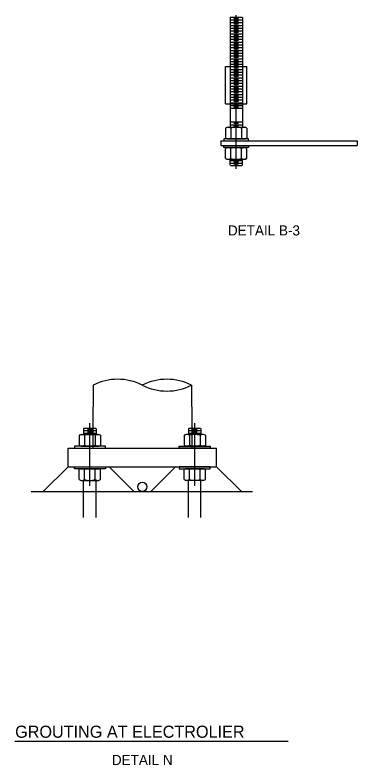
# Model space of a CAD drawing. Extents: x 2563.18 to 2569.59, y 678.42 to 683.48.
# Drawn here: x 2567.29 to 2569.59, y 678.42 to 683.46 of the extents above; entities that cross this region are included whole.
import ezdxf

# ---------------------------------------------------------------- set-up
doc = ezdxf.new("R2010")
doc.units = 0
for name, color, linetype in [('60 Nongeo Data', 7, 'Continuous'), ('es_DETAIL', 7, 'Continuous'), ('es_NO-PLOT', 7, 'Continuous')]:
    doc.layers.add(name, color=color, linetype=linetype)

msp = doc.modelspace()

# ---------------------------------------------------------------- linework, layer by layer
at = {"layer": '60 Nongeo Data'}
for p, q in [((2568.7041, 682.8656), (2568.7041, 683.1156)), ((2568.7041, 683.1156), (2568.8486, 683.1156)), ((2568.8486, 682.8656), (2568.8486, 683.1156)), ((2568.7041, 682.8656), (2568.8486, 682.8656)), ((2568.7041, 682.7023), (2568.7041, 682.6346)), ((2568.712, 682.706), (2568.717, 682.7075)), ((2568.717, 682.7075), (2568.8357, 682.7075)), ((2568.7402, 682.7023), (2568.7402, 682.6346)), ((2568.8125, 682.7023), (2568.8125, 682.6346)), ((2568.8406, 682.706), (2568.8357, 682.7075)), ((2568.8486, 682.7023), (2568.8486, 682.6346)), ((2568.712, 682.6309), (2568.717, 682.6294)), ((2568.717, 682.6294), (2568.8357, 682.6294)), ((2568.7347, 682.6156), (2568.818, 682.6156)), ((2568.8406, 682.6309), (2568.8357, 682.6294)), ((2568.7041, 682.4977), (2568.7041, 682.5654)), ((2568.712, 682.5691), (2568.717, 682.5706)), ((2568.717, 682.5706), (2568.8357, 682.5706)), ((2568.7402, 682.4977), (2568.7402, 682.5654)), ((2568.8125, 682.4977), (2568.8125, 682.5654)), ((2568.8406, 682.5691), (2568.8357, 682.5706)), ((2568.8486, 682.4977), (2568.8486, 682.5654)), ((2568.712, 682.4941), (2568.717, 682.4925)), ((2568.717, 682.4925), (2568.8357, 682.4925)), ((2568.8406, 682.4941), (2568.8357, 682.4925)), ((2567.6446, 680.424), (2567.6446, 680.549))]:
    msp.add_line(p, q, dxfattribs=at)
for points in [[(2568.8597, 682.6156), (2568.8597, 682.6294), (2568.693, 682.6294), (2568.693, 682.6156)], [(2568.8597, 682.5844), (2568.8597, 682.5706), (2568.693, 682.5706), (2568.693, 682.5844)]]:
    msp.add_lwpolyline(points, close=True, dxfattribs=at)
for centre, major_axis, start_param, end_param in [((2568.7221, 682.673), (0, -0.0345), 2.584993, 3.698192), ((2568.7763, 682.5773), (0, 0.1302), 5.999391, 6.566979), ((2568.8305, 682.673), (0, -0.0345), 2.584993, 3.698192), ((2568.7221, 682.6639), (0, 0.0345), 2.584993, 3.698192), ((2568.7763, 682.7596), (0, -0.1302), 5.999391, 6.566979), ((2568.8305, 682.6639), (0, 0.0345), 2.584993, 3.698192), ((2568.7221, 682.5361), (0, -0.0345), 2.584993, 3.698192), ((2568.7763, 682.4404), (0, 0.1302), 5.999391, 6.566979), ((2568.8305, 682.5361), (0, -0.0345), 2.584993, 3.698192), ((2568.7221, 682.527), (0, 0.0345), 2.584993, 3.698192), ((2568.7763, 682.6227), (0, -0.1302), 5.999391, 6.566979), ((2568.8305, 682.527), (0, 0.0345), 2.584993, 3.698192)]:
    msp.add_ellipse(centre, major_axis=major_axis, ratio=0.991071, start_param=start_param, end_param=end_param, dxfattribs=at)
at = {"layer": 'es_DETAIL'}
for p, q in [((2568.7384, 683.449), (2568.7347, 683.4453)), ((2568.7347, 683.4453), (2568.7347, 683.1156)), ((2568.7384, 683.449), (2568.8143, 683.449)), ((2568.7611, 683.4397), (2568.7916, 683.4397)), ((2568.7763, 682.428), (2568.7763, 683.4627)), ((2568.8143, 683.449), (2568.818, 683.4453)), ((2568.818, 683.4453), (2568.818, 683.1156)), ((2568.7347, 683.4303), (2568.818, 683.4303)), ((2568.7347, 683.4117), (2568.818, 683.4117)), ((2568.7347, 683.393), (2568.818, 683.393)), ((2568.7611, 683.421), (2568.7916, 683.421)), ((2568.7611, 683.4023), (2568.7916, 683.4023)), ((2568.7347, 683.3743), (2568.818, 683.3743)), ((2568.7347, 683.3557), (2568.818, 683.3557)), ((2568.7611, 683.3837), (2568.7916, 683.3837)), ((2568.7611, 683.365), (2568.7916, 683.365)), ((2568.7611, 683.3463), (2568.7916, 683.3463)), ((2568.7347, 683.337), (2568.818, 683.337)), ((2568.7347, 683.3183), (2568.818, 683.3183)), ((2568.7347, 683.2997), (2568.818, 683.2997)), ((2568.7611, 683.3277), (2568.7916, 683.3277)), ((2568.7611, 683.309), (2568.7916, 683.309)), ((2568.7611, 683.2903), (2568.7916, 683.2903)), ((2568.7347, 683.281), (2568.818, 683.281)), ((2568.7347, 683.2623), (2568.818, 683.2623)), ((2568.7347, 683.2436), (2568.818, 683.2436)), ((2568.7611, 683.2717), (2568.7916, 683.2717)), ((2568.7611, 683.253), (2568.7916, 683.253)), ((2568.7347, 683.225), (2568.818, 683.225)), ((2568.7347, 683.2063), (2568.818, 683.2063)), ((2568.7347, 683.1876), (2568.818, 683.1876)), ((2568.7611, 683.2343), (2568.7916, 683.2343)), ((2568.7611, 683.2156), (2568.7916, 683.2156)), ((2568.7611, 683.197), (2568.7916, 683.197)), ((2568.7347, 683.169), (2568.818, 683.169)), ((2568.7347, 683.1503), (2568.818, 683.1503)), ((2568.7611, 683.1783), (2568.7916, 683.1783)), ((2568.7611, 683.1596), (2568.7916, 683.1596)), ((2568.7611, 683.141), (2568.7916, 683.141)), ((2568.7347, 683.1316), (2568.818, 683.1316)), ((2568.7347, 683.1156), (2568.7347, 682.8656)), ((2568.7347, 683.097), (2568.818, 683.097)), ((2568.7611, 683.1223), (2568.7916, 683.1223)), ((2568.7611, 683.1063), (2568.7916, 683.1063)), ((2568.7611, 683.0876), (2568.7916, 683.0876)), ((2568.818, 683.1156), (2568.818, 682.8656)), ((2568.7347, 683.0783), (2568.818, 683.0783)), ((2568.7347, 683.0596), (2568.818, 683.0596)), ((2568.7347, 683.041), (2568.818, 683.041)), ((2568.7611, 683.069), (2568.7916, 683.069)), ((2568.7611, 683.0503), (2568.7916, 683.0503)), ((2568.7347, 683.0223), (2568.818, 683.0223)), ((2568.7347, 683.0036), (2568.818, 683.0036)), ((2568.7347, 682.9849), (2568.818, 682.9849)), ((2568.7611, 683.0316), (2568.7916, 683.0316)), ((2568.7611, 683.013), (2568.7916, 683.013)), ((2568.7611, 682.9943), (2568.7916, 682.9943)), ((2568.7347, 682.9663), (2568.818, 682.9663)), ((2568.7347, 682.9476), (2568.818, 682.9476)), ((2568.7611, 682.9756), (2568.7916, 682.9756)), ((2568.7611, 682.9569), (2568.7916, 682.9569)), ((2568.7611, 682.9383), (2568.7916, 682.9383)), ((2568.7347, 682.9289), (2568.818, 682.9289)), ((2568.7347, 682.9103), (2568.818, 682.9103)), ((2568.7347, 682.8916), (2568.818, 682.8916)), ((2568.7611, 682.9196), (2568.7916, 682.9196)), ((2568.7611, 682.9009), (2568.7916, 682.9009)), ((2568.7347, 682.8729), (2568.818, 682.8729)), ((2568.7347, 682.8656), (2568.7347, 682.7075)), ((2568.7347, 682.8543), (2568.818, 682.8543)), ((2568.7347, 682.8356), (2568.818, 682.8356)), ((2568.7611, 682.8823), (2568.7916, 682.8823)), ((2568.7611, 682.8636), (2568.7916, 682.8636)), ((2568.7611, 682.8449), (2568.7916, 682.8449)), ((2568.818, 682.8656), (2568.818, 682.7075)), ((2568.7347, 682.7435), (2568.818, 682.7435)), ((2568.7611, 682.7342), (2568.7916, 682.7342)), ((2568.7347, 682.7248), (2568.818, 682.7248)), ((2568.7611, 682.7155), (2568.7916, 682.7155)), ((2568.6722, 682.6156), (2568.6722, 682.5844)), ((2568.6722, 682.6156), (2569.5889, 682.6156)), ((2568.6722, 682.5844), (2569.5889, 682.5844)), ((2569.5889, 682.6156), (2569.5889, 682.5844)), ((2568.7347, 682.4545), (2568.7347, 682.4925)), ((2568.7347, 682.4839), (2568.818, 682.4839)), ((2568.818, 682.4545), (2568.818, 682.4925)), ((2568.7347, 682.4652), (2568.818, 682.4652)), ((2568.7384, 682.4508), (2568.7347, 682.4545)), ((2568.7384, 682.4508), (2568.8143, 682.4508)), ((2568.7611, 682.4745), (2568.7916, 682.4745)), ((2568.7611, 682.4559), (2568.7916, 682.4559)), ((2568.8143, 682.4508), (2568.818, 682.4545)), ((2567.8136, 680.9726), (2567.812, 680.6826)), ((2568.4755, 680.9726), (2568.4771, 680.6826)), ((2567.7916, 680.2948), (2567.7916, 680.7172)), ((2568.4975, 680.2948), (2568.4975, 680.7172)), ((2567.7537, 680.6826), (2567.7499, 680.6789)), ((2567.7499, 680.6789), (2567.7499, 680.6409)), ((2567.7499, 680.6682), (2567.8333, 680.6682)), ((2567.7537, 680.6826), (2567.8296, 680.6826)), ((2567.7763, 680.6776), (2567.8069, 680.6776)), ((2567.812, 680.6826), (2567.8112, 680.549)), ((2567.8296, 680.6826), (2567.8333, 680.6789)), ((2567.8333, 680.6789), (2567.8333, 680.6409)), ((2568.4595, 680.6826), (2568.4558, 680.6789)), ((2568.4558, 680.6789), (2568.4558, 680.6409)), ((2568.4558, 680.6682), (2568.5392, 680.6682)), ((2568.4595, 680.6826), (2568.5355, 680.6826)), ((2568.4771, 680.6826), (2568.4779, 680.549)), ((2568.4822, 680.6776), (2568.5128, 680.6776)), ((2568.5355, 680.6826), (2568.5392, 680.6789)), ((2568.5392, 680.6789), (2568.5392, 680.6409)), ((2567.7193, 680.6357), (2567.7193, 680.568)), ((2567.7273, 680.6394), (2567.7323, 680.6409)), ((2567.7323, 680.6409), (2567.851, 680.6409)), ((2567.7499, 680.6496), (2567.8333, 680.6496)), ((2567.7555, 680.6357), (2567.7555, 680.568)), ((2567.7763, 680.6589), (2567.8069, 680.6589)), ((2567.8277, 680.6357), (2567.8277, 680.568)), ((2567.8559, 680.6394), (2567.851, 680.6409)), ((2567.8639, 680.6357), (2567.8639, 680.568)), ((2568.4252, 680.6357), (2568.4252, 680.568)), ((2568.4332, 680.6394), (2568.4381, 680.6409)), ((2568.5569, 680.6409), (2568.4381, 680.6409)), ((2568.4558, 680.6496), (2568.5392, 680.6496)), ((2568.4614, 680.6357), (2568.4614, 680.568)), ((2568.4822, 680.6589), (2568.5128, 680.6589)), ((2568.5336, 680.6357), (2568.5336, 680.568)), ((2568.5618, 680.6394), (2568.5569, 680.6409)), ((2568.5698, 680.6357), (2568.5698, 680.568)), ((2567.7273, 680.5643), (2567.7323, 680.5628)), ((2567.8559, 680.5643), (2567.851, 680.5628)), ((2568.4332, 680.5643), (2568.4381, 680.5628)), ((2568.5618, 680.5643), (2568.5569, 680.5628)), ((2567.6446, 680.549), (2568.6446, 680.549)), ((2567.7323, 680.5628), (2567.851, 680.5628)), ((2568.5569, 680.5628), (2568.4381, 680.5628)), ((2568.6446, 680.424), (2568.6446, 680.549)), ((2567.6446, 680.424), (2567.4779, 680.2574)), ((2567.6446, 680.424), (2568.6446, 680.424)), ((2567.9214, 680.424), (2568.0881, 680.2574)), ((2568.3677, 680.424), (2568.2011, 680.2574)), ((2568.6446, 680.424), (2568.8112, 680.2574)), ((2567.7193, 680.3374), (2567.7193, 680.4051)), ((2567.7273, 680.4087), (2567.7323, 680.4103)), ((2567.7323, 680.4103), (2567.851, 680.4103)), ((2567.7555, 680.3374), (2567.7555, 680.4051)), ((2567.8277, 680.3374), (2567.8277, 680.4051)), ((2567.8559, 680.4087), (2567.851, 680.4103)), ((2567.8639, 680.3374), (2567.8639, 680.4051)), ((2568.4252, 680.3374), (2568.4252, 680.4051)), ((2568.4332, 680.4087), (2568.4381, 680.4103)), ((2568.5569, 680.4103), (2568.4381, 680.4103)), ((2568.4614, 680.3374), (2568.4614, 680.4051)), ((2568.5336, 680.3374), (2568.5336, 680.4051)), ((2568.5618, 680.4087), (2568.5569, 680.4103)), ((2568.5698, 680.3374), (2568.5698, 680.4051)), ((2567.7273, 680.3337), (2567.7323, 680.3322)), ((2567.7323, 680.3322), (2567.851, 680.3322)), ((2567.7499, 680.0829), (2567.7499, 680.3322)), ((2567.8333, 680.0829), (2567.8333, 680.3322)), ((2567.8559, 680.3337), (2567.851, 680.3322)), ((2568.4332, 680.3337), (2568.4381, 680.3322)), ((2568.5569, 680.3322), (2568.4381, 680.3322)), ((2568.4558, 680.0829), (2568.4558, 680.3322)), ((2568.5392, 680.0829), (2568.5392, 680.3322)), ((2568.5618, 680.3337), (2568.5569, 680.3322)), ((2567.397, 680.2574), (2568.8868, 680.2574))]:
    msp.add_line(p, q, dxfattribs=at)
for points in [[(2567.8958, 680.549), (2567.8958, 680.5628), (2567.6874, 680.5628), (2567.6874, 680.549)], [(2568.3933, 680.549), (2568.3933, 680.5628), (2568.6017, 680.5628), (2568.6017, 680.549)], [(2567.8958, 680.424), (2567.8958, 680.4103), (2567.6874, 680.4103), (2567.6874, 680.424)], [(2568.3933, 680.424), (2568.3933, 680.4103), (2568.6017, 680.4103), (2568.6017, 680.424)]]:
    msp.add_lwpolyline(points, close=True, dxfattribs=at)
msp.add_circle((2568.1446, 680.2886), 0.0312, dxfattribs=at)
for centre, start, end in [((2567.9791, 680.649), 62.913, 117.087), ((2568.31, 680.649), 62.913, 117.087), ((2568.31, 681.2962), 242.913, 297.087)]:
    msp.add_arc(centre, 0.3634, start, end, dxfattribs=at)
for centre, major_axis, start_param, end_param in [((2567.7374, 680.6064), (0, -0.0345), 2.584993, 3.698192), ((2567.7916, 680.5107), (0, 0.1302), 5.999391, 6.566979), ((2567.8458, 680.6064), (0, -0.0345), 2.584993, 3.698192), ((2568.4433, 680.6064), (0, -0.0345), 2.584993, 3.698192), ((2568.4975, 680.5107), (0, 0.1302), 5.999391, 6.566979), ((2568.5517, 680.6064), (0, -0.0345), 2.584993, 3.698192), ((2567.7374, 680.5973), (0, 0.0345), 2.584993, 3.698192), ((2567.7916, 680.693), (0, -0.1302), 5.999391, 6.566979), ((2567.8458, 680.5973), (0, 0.0345), 2.584993, 3.698192), ((2568.4433, 680.5973), (0, 0.0345), 2.584993, 3.698192), ((2568.4975, 680.693), (0, -0.1302), 5.999391, 6.566979), ((2568.5517, 680.5973), (0, 0.0345), 2.584993, 3.698192), ((2567.7374, 680.3758), (0, -0.0345), 2.584993, 3.698192), ((2567.7916, 680.2801), (0, 0.1302), 5.999391, 6.566979), ((2567.8458, 680.3758), (0, -0.0345), 2.584993, 3.698192), ((2568.4433, 680.3758), (0, -0.0345), 2.584993, 3.698192), ((2568.4975, 680.2801), (0, 0.1302), 5.999391, 6.566979), ((2568.5517, 680.3758), (0, -0.0345), 2.584993, 3.698192), ((2567.7374, 680.3667), (0, 0.0345), 2.584993, 3.698192), ((2567.7916, 680.4624), (0, -0.1302), 5.999391, 6.566979), ((2567.8458, 680.3667), (0, 0.0345), 2.584993, 3.698192), ((2568.4433, 680.3667), (0, 0.0345), 2.584993, 3.698192), ((2568.4975, 680.4624), (0, -0.1302), 5.999391, 6.566979), ((2568.5517, 680.3667), (0, 0.0345), 2.584993, 3.698192)]:
    msp.add_ellipse(centre, major_axis=major_axis, ratio=0.991071, start_param=start_param, end_param=end_param, dxfattribs=at)
at = {"layer": 'es_NO-PLOT'}
msp.add_line((2567.288, 678.5779), (2569.1264, 678.5779), dxfattribs=at)

# ---------------------------------------------------------------- texts
for s, height, p in [('DETAIL B-3', 0.06789, (2568.7208, 681.9796)), ('GROUTING AT ELECTROLIER', 0.081469, (2567.2888, 678.6007)), ('DETAIL N', 0.06789, (2567.9398, 678.4174))]:
    msp.add_text(s, height=height, dxfattribs=at).set_placement(p)

doc.saveas('drawing.dxf')
